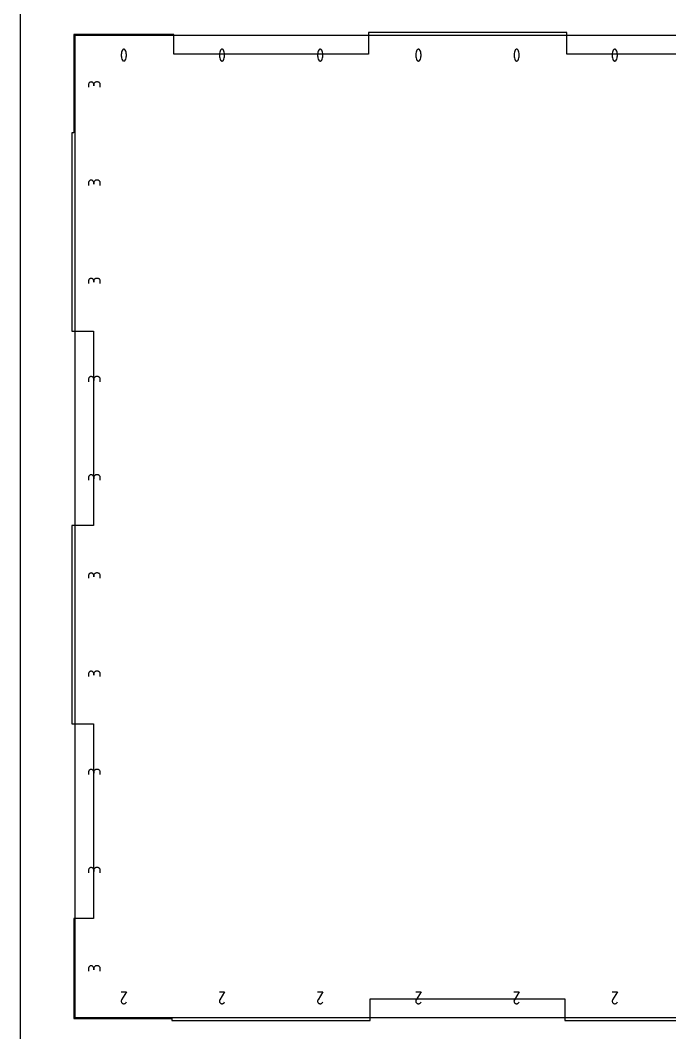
# Model space of a CAD drawing. Extents: x 0 to 14, y 0 to 16.
# Drawn here: x 0 to 3.31, y 5.36 to 10.51 of the extents above; entities that cross this region are included whole.
import ezdxf

# ---------------------------------------------------------------- set-up
doc = ezdxf.new("R2010")
doc.units = 0

msp = doc.modelspace()

# ---------------------------------------------------------------- linework, layer by layer
at = {"layer": 'annotation', "color": 1}
for p, q in [((0.520757, 10.362124), (0.519982, 10.360836)), ((0.521722, 10.363222), (0.520757, 10.362124)), ((0.522846, 10.364119), (0.521722, 10.363222)), ((0.524097, 10.364804), (0.522846, 10.364119)), ((0.525443, 10.365266), (0.524097, 10.364804)), ((0.526851, 10.365496), (0.525443, 10.365266)), ((0.528291, 10.365482), (0.526851, 10.365496)), ((0.529729, 10.365215), (0.528291, 10.365482)), ((0.531135, 10.364682), (0.529729, 10.365215)), ((0.531673, 10.364399), (0.531135, 10.364682)), ((0.531135, 10.364682), (0.531135, 10.364682)), ((0.532189, 10.364074), (0.531673, 10.364399)), ((0.532681, 10.36371), (0.532189, 10.364074)), ((0.533147, 10.363309), (0.532681, 10.36371)), ((0.533583, 10.362874), (0.533147, 10.363309)), ((0.533987, 10.362406), (0.533583, 10.362874)), ((0.534357, 10.36191), (0.533987, 10.362406)), ((0.53469, 10.361387), (0.534357, 10.36191)), ((1.020757, 10.362124), (1.019982, 10.360836)), ((1.021722, 10.363222), (1.020757, 10.362124)), ((1.022846, 10.364119), (1.021722, 10.363222)), ((1.024097, 10.364804), (1.022846, 10.364119)), ((1.025443, 10.365266), (1.024097, 10.364804)), ((1.026851, 10.365496), (1.025443, 10.365266)), ((1.028291, 10.365482), (1.026851, 10.365496)), ((1.029729, 10.365215), (1.028291, 10.365482)), ((1.031135, 10.364682), (1.029729, 10.365215)), ((1.031673, 10.364399), (1.031135, 10.364682)), ((1.031135, 10.364682), (1.031135, 10.364682)), ((1.032189, 10.364074), (1.031673, 10.364399)), ((1.032681, 10.36371), (1.032189, 10.364074)), ((1.033147, 10.363309), (1.032681, 10.36371)), ((1.033583, 10.362874), (1.033147, 10.363309)), ((1.033987, 10.362406), (1.033583, 10.362874)), ((1.034357, 10.36191), (1.033987, 10.362406)), ((1.03469, 10.361387), (1.034357, 10.36191)), ((1.520757, 10.362124), (1.519982, 10.360836)), ((1.521722, 10.363222), (1.520757, 10.362124)), ((1.522846, 10.364119), (1.521722, 10.363222)), ((1.524097, 10.364804), (1.522846, 10.364119)), ((1.525443, 10.365266), (1.524097, 10.364804)), ((1.526851, 10.365496), (1.525443, 10.365266)), ((1.528291, 10.365482), (1.526851, 10.365496)), ((1.529729, 10.365215), (1.528291, 10.365482)), ((1.531135, 10.364682), (1.529729, 10.365215)), ((1.531673, 10.364399), (1.531135, 10.364682)), ((1.531135, 10.364682), (1.531135, 10.364682)), ((1.532189, 10.364074), (1.531673, 10.364399)), ((1.532681, 10.36371), (1.532189, 10.364074)), ((1.533147, 10.363309), (1.532681, 10.36371)), ((1.533583, 10.362874), (1.533147, 10.363309)), ((1.533987, 10.362406), (1.533583, 10.362874)), ((1.534357, 10.36191), (1.533987, 10.362406)), ((1.53469, 10.361387), (1.534357, 10.36191)), ((2.020757, 10.362124), (2.019982, 10.360836)), ((2.021722, 10.363222), (2.020757, 10.362124)), ((2.022846, 10.364119), (2.021722, 10.363222)), ((2.024097, 10.364804), (2.022846, 10.364119)), ((2.025443, 10.365266), (2.024097, 10.364804)), ((2.026851, 10.365496), (2.025443, 10.365266)), ((2.028291, 10.365482), (2.026851, 10.365496)), ((2.029729, 10.365215), (2.028291, 10.365482)), ((2.031135, 10.364682), (2.029729, 10.365215)), ((2.031673, 10.364399), (2.031135, 10.364682)), ((2.031135, 10.364682), (2.031135, 10.364682)), ((2.032189, 10.364074), (2.031673, 10.364399)), ((2.032681, 10.36371), (2.032189, 10.364074)), ((2.033147, 10.363309), (2.032681, 10.36371)), ((2.033583, 10.362874), (2.033147, 10.363309)), ((2.033987, 10.362406), (2.033583, 10.362874)), ((2.034357, 10.36191), (2.033987, 10.362406)), ((2.03469, 10.361387), (2.034357, 10.36191)), ((2.520757, 10.362124), (2.519982, 10.360836)), ((2.521722, 10.363222), (2.520757, 10.362124)), ((2.522846, 10.364119), (2.521722, 10.363222)), ((2.524097, 10.364804), (2.522846, 10.364119)), ((2.525443, 10.365266), (2.524097, 10.364804)), ((2.526851, 10.365496), (2.525443, 10.365266)), ((2.528291, 10.365482), (2.526851, 10.365496)), ((2.529729, 10.365215), (2.528291, 10.365482)), ((2.531135, 10.364682), (2.529729, 10.365215)), ((2.531673, 10.364399), (2.531135, 10.364682)), ((2.531135, 10.364682), (2.531135, 10.364682)), ((2.532189, 10.364074), (2.531673, 10.364399)), ((2.532681, 10.36371), (2.532189, 10.364074)), ((2.533147, 10.363309), (2.532681, 10.36371)), ((2.533583, 10.362874), (2.533147, 10.363309)), ((2.533987, 10.362406), (2.533583, 10.362874)), ((2.534357, 10.36191), (2.533987, 10.362406)), ((2.53469, 10.361387), (2.534357, 10.36191)), ((3.020757, 10.362124), (3.019982, 10.360836)), ((3.021722, 10.363222), (3.020757, 10.362124)), ((3.022846, 10.364119), (3.021722, 10.363222)), ((3.024097, 10.364804), (3.022846, 10.364119)), ((3.025443, 10.365266), (3.024097, 10.364804)), ((3.026851, 10.365496), (3.025443, 10.365266)), ((3.028291, 10.365482), (3.026851, 10.365496)), ((3.029729, 10.365215), (3.028291, 10.365482)), ((3.031135, 10.364682), (3.029729, 10.365215)), ((3.031673, 10.364399), (3.031135, 10.364682)), ((3.031135, 10.364682), (3.031135, 10.364682)), ((3.032189, 10.364074), (3.031673, 10.364399)), ((3.032681, 10.36371), (3.032189, 10.364074)), ((3.033147, 10.363309), (3.032681, 10.36371)), ((3.033583, 10.362874), (3.033147, 10.363309)), ((3.033987, 10.362406), (3.033583, 10.362874)), ((3.034357, 10.36191), (3.033987, 10.362406)), ((3.03469, 10.361387), (3.034357, 10.36191)), ((0.514807, 10.344184), (0.514232, 10.338438)), ((0.514232, 10.338438), (0.514232, 10.332668)), ((0.514232, 10.332668), (0.514807, 10.326919)), ((0.515957, 10.349862), (0.514807, 10.344184)), ((0.514807, 10.326919), (0.515957, 10.321235)), ((0.517682, 10.355428), (0.515957, 10.349862)), ((0.515957, 10.321235), (0.517682, 10.31566)), ((0.519982, 10.360836), (0.517682, 10.355428)), ((0.517682, 10.31566), (0.519982, 10.310239)), ((0.519982, 10.360836), (0.519982, 10.360836)), ((0.519982, 10.310239), (0.519982, 10.310239)), ((0.519982, 10.310239), (0.520275, 10.309694)), ((0.534209, 10.308962), (0.534984, 10.310243)), ((0.534984, 10.36084), (0.53469, 10.361387)), ((0.537295, 10.35542), (0.534984, 10.36084)), ((0.534984, 10.36084), (0.534984, 10.36084)), ((0.534984, 10.310243), (0.537295, 10.315653)), ((0.534984, 10.310243), (0.534984, 10.310243)), ((0.539028, 10.349847), (0.537295, 10.35542)), ((0.537295, 10.315653), (0.539028, 10.321219)), ((0.540184, 10.344163), (0.539028, 10.349847)), ((0.539028, 10.321219), (0.540184, 10.326898)), ((0.540762, 10.338414), (0.540184, 10.344163)), ((0.540184, 10.326898), (0.540762, 10.332644)), ((0.540762, 10.332644), (0.540762, 10.338414)), ((1.014807, 10.344184), (1.014232, 10.338438)), ((1.014232, 10.338438), (1.014232, 10.332668)), ((1.014232, 10.332668), (1.014807, 10.326919)), ((1.015957, 10.349862), (1.014807, 10.344184)), ((1.014807, 10.326919), (1.015957, 10.321235)), ((1.017682, 10.355428), (1.015957, 10.349862)), ((1.015957, 10.321235), (1.017682, 10.31566)), ((1.019982, 10.360836), (1.017682, 10.355428)), ((1.017682, 10.31566), (1.019982, 10.310239)), ((1.019982, 10.360836), (1.019982, 10.360836)), ((1.019982, 10.310239), (1.019982, 10.310239)), ((1.019982, 10.310239), (1.020275, 10.309694)), ((1.034209, 10.308962), (1.034984, 10.310243)), ((1.034984, 10.36084), (1.03469, 10.361387)), ((1.037295, 10.35542), (1.034984, 10.36084)), ((1.034984, 10.36084), (1.034984, 10.36084)), ((1.034984, 10.310243), (1.037295, 10.315653)), ((1.034984, 10.310243), (1.034984, 10.310243)), ((1.039028, 10.349847), (1.037295, 10.35542)), ((1.037295, 10.315653), (1.039028, 10.321219)), ((1.040184, 10.344163), (1.039028, 10.349847)), ((1.039028, 10.321219), (1.040184, 10.326898)), ((1.040762, 10.338414), (1.040184, 10.344163)), ((1.040184, 10.326898), (1.040762, 10.332644)), ((1.040762, 10.332644), (1.040762, 10.338414)), ((1.514807, 10.344184), (1.514232, 10.338438)), ((1.514232, 10.338438), (1.514232, 10.332668)), ((1.514232, 10.332668), (1.514807, 10.326919)), ((1.515957, 10.349862), (1.514807, 10.344184)), ((1.514807, 10.326919), (1.515957, 10.321235)), ((1.517682, 10.355428), (1.515957, 10.349862)), ((1.515957, 10.321235), (1.517682, 10.31566)), ((1.519982, 10.360836), (1.517682, 10.355428)), ((1.517682, 10.31566), (1.519982, 10.310239)), ((1.519982, 10.360836), (1.519982, 10.360836)), ((1.519982, 10.310239), (1.519982, 10.310239)), ((1.519982, 10.310239), (1.520275, 10.309694)), ((1.534209, 10.308962), (1.534984, 10.310243)), ((1.534984, 10.36084), (1.53469, 10.361387)), ((1.537295, 10.35542), (1.534984, 10.36084)), ((1.534984, 10.36084), (1.534984, 10.36084)), ((1.534984, 10.310243), (1.537295, 10.315653)), ((1.534984, 10.310243), (1.534984, 10.310243)), ((1.539028, 10.349847), (1.537295, 10.35542)), ((1.537295, 10.315653), (1.539028, 10.321219)), ((1.540184, 10.344163), (1.539028, 10.349847)), ((1.539028, 10.321219), (1.540184, 10.326898)), ((1.540762, 10.338414), (1.540184, 10.344163)), ((1.540184, 10.326898), (1.540762, 10.332644)), ((1.540762, 10.332644), (1.540762, 10.338414)), ((2.014807, 10.344184), (2.014232, 10.338438)), ((2.014232, 10.338438), (2.014232, 10.332668)), ((2.014232, 10.332668), (2.014807, 10.326919)), ((2.015957, 10.349862), (2.014807, 10.344184)), ((2.014807, 10.326919), (2.015957, 10.321235)), ((2.017682, 10.355428), (2.015957, 10.349862)), ((2.015957, 10.321235), (2.017682, 10.31566)), ((2.019982, 10.360836), (2.017682, 10.355428)), ((2.017682, 10.31566), (2.019982, 10.310239)), ((2.019982, 10.360836), (2.019982, 10.360836)), ((2.019982, 10.310239), (2.019982, 10.310239)), ((2.019982, 10.310239), (2.020275, 10.309694)), ((2.034209, 10.308962), (2.034984, 10.310243)), ((2.034984, 10.36084), (2.03469, 10.361387)), ((2.037295, 10.35542), (2.034984, 10.36084)), ((2.034984, 10.36084), (2.034984, 10.36084)), ((2.034984, 10.310243), (2.037295, 10.315653)), ((2.034984, 10.310243), (2.034984, 10.310243)), ((2.039028, 10.349847), (2.037295, 10.35542)), ((2.037295, 10.315653), (2.039028, 10.321219)), ((2.040184, 10.344163), (2.039028, 10.349847)), ((2.039028, 10.321219), (2.040184, 10.326898)), ((2.040762, 10.338414), (2.040184, 10.344163)), ((2.040184, 10.326898), (2.040762, 10.332644)), ((2.040762, 10.332644), (2.040762, 10.338414)), ((2.514807, 10.344184), (2.514232, 10.338438)), ((2.514232, 10.338438), (2.514232, 10.332668)), ((2.514232, 10.332668), (2.514807, 10.326919)), ((2.515957, 10.349862), (2.514807, 10.344184)), ((2.514807, 10.326919), (2.515957, 10.321235)), ((2.517682, 10.355428), (2.515957, 10.349862)), ((2.515957, 10.321235), (2.517682, 10.31566)), ((2.519982, 10.360836), (2.517682, 10.355428)), ((2.517682, 10.31566), (2.519982, 10.310239)), ((2.519982, 10.360836), (2.519982, 10.360836)), ((2.519982, 10.310239), (2.519982, 10.310239)), ((2.519982, 10.310239), (2.520275, 10.309694)), ((2.534209, 10.308962), (2.534984, 10.310243)), ((2.534984, 10.36084), (2.53469, 10.361387)), ((2.537295, 10.35542), (2.534984, 10.36084)), ((2.534984, 10.36084), (2.534984, 10.36084)), ((2.534984, 10.310243), (2.537295, 10.315653)), ((2.534984, 10.310243), (2.534984, 10.310243)), ((2.539028, 10.349847), (2.537295, 10.35542)), ((2.537295, 10.315653), (2.539028, 10.321219)), ((2.540184, 10.344163), (2.539028, 10.349847)), ((2.539028, 10.321219), (2.540184, 10.326898)), ((2.540762, 10.338414), (2.540184, 10.344163)), ((2.540184, 10.326898), (2.540762, 10.332644)), ((2.540762, 10.332644), (2.540762, 10.338414)), ((3.014807, 10.344184), (3.014232, 10.338438)), ((3.014232, 10.338438), (3.014232, 10.332668)), ((3.014232, 10.332668), (3.014807, 10.326919)), ((3.015957, 10.349862), (3.014807, 10.344184)), ((3.014807, 10.326919), (3.015957, 10.321235)), ((3.017682, 10.355428), (3.015957, 10.349862)), ((3.015957, 10.321235), (3.017682, 10.31566)), ((3.019982, 10.360836), (3.017682, 10.355428)), ((3.017682, 10.31566), (3.019982, 10.310239)), ((3.019982, 10.360836), (3.019982, 10.360836)), ((3.019982, 10.310239), (3.019982, 10.310239)), ((3.019982, 10.310239), (3.020275, 10.309694)), ((3.034209, 10.308962), (3.034984, 10.310243)), ((3.034984, 10.36084), (3.03469, 10.361387)), ((3.037295, 10.35542), (3.034984, 10.36084)), ((3.034984, 10.36084), (3.034984, 10.36084)), ((3.034984, 10.310243), (3.037295, 10.315653)), ((3.034984, 10.310243), (3.034984, 10.310243)), ((3.039028, 10.349847), (3.037295, 10.35542)), ((3.037295, 10.315653), (3.039028, 10.321219)), ((3.040184, 10.344163), (3.039028, 10.349847)), ((3.039028, 10.321219), (3.040184, 10.326898)), ((3.040762, 10.338414), (3.040184, 10.344163)), ((3.040184, 10.326898), (3.040762, 10.332644)), ((3.040762, 10.332644), (3.040762, 10.338414)), ((0.520275, 10.309694), (0.520606, 10.309173)), ((0.520606, 10.309173), (0.520973, 10.30868)), ((0.520973, 10.30868), (0.521375, 10.308216)), ((0.521375, 10.308216), (0.521811, 10.307781)), ((0.521811, 10.307781), (0.52228, 10.307379)), ((0.52228, 10.307379), (0.522779, 10.30701)), ((0.522779, 10.30701), (0.523308, 10.306676)), ((0.523308, 10.306676), (0.523865, 10.306379)), ((0.523865, 10.306379), (0.523865, 10.306379)), ((0.523865, 10.306379), (0.52526, 10.305858)), ((0.52526, 10.305858), (0.52669, 10.305599)), ((0.52669, 10.305599), (0.528123, 10.305591)), ((0.528123, 10.305591), (0.529528, 10.305825)), ((0.529528, 10.305825), (0.530871, 10.30629)), ((0.530871, 10.30629), (0.532121, 10.306975)), ((0.532121, 10.306975), (0.533244, 10.307869)), ((0.533244, 10.307869), (0.534209, 10.308962)), ((1.020275, 10.309694), (1.020606, 10.309173)), ((1.020606, 10.309173), (1.020973, 10.30868)), ((1.020973, 10.30868), (1.021375, 10.308216)), ((1.021375, 10.308216), (1.021811, 10.307781)), ((1.021811, 10.307781), (1.02228, 10.307379)), ((1.02228, 10.307379), (1.022779, 10.30701)), ((1.022779, 10.30701), (1.023308, 10.306676)), ((1.023308, 10.306676), (1.023865, 10.306379)), ((1.023865, 10.306379), (1.023865, 10.306379)), ((1.023865, 10.306379), (1.02526, 10.305858)), ((1.02526, 10.305858), (1.02669, 10.305599)), ((1.02669, 10.305599), (1.028123, 10.305591)), ((1.028123, 10.305591), (1.029528, 10.305825)), ((1.029528, 10.305825), (1.030871, 10.30629)), ((1.030871, 10.30629), (1.032121, 10.306975)), ((1.032121, 10.306975), (1.033244, 10.307869)), ((1.033244, 10.307869), (1.034209, 10.308962)), ((1.520275, 10.309694), (1.520606, 10.309173)), ((1.520606, 10.309173), (1.520973, 10.30868)), ((1.520973, 10.30868), (1.521375, 10.308216)), ((1.521375, 10.308216), (1.521811, 10.307781)), ((1.521811, 10.307781), (1.52228, 10.307379)), ((1.52228, 10.307379), (1.522779, 10.30701)), ((1.522779, 10.30701), (1.523308, 10.306676)), ((1.523308, 10.306676), (1.523865, 10.306379)), ((1.523865, 10.306379), (1.523865, 10.306379)), ((1.523865, 10.306379), (1.52526, 10.305858)), ((1.52526, 10.305858), (1.52669, 10.305599)), ((1.52669, 10.305599), (1.528123, 10.305591)), ((1.528123, 10.305591), (1.529528, 10.305825)), ((1.529528, 10.305825), (1.530871, 10.30629)), ((1.530871, 10.30629), (1.532121, 10.306975)), ((1.532121, 10.306975), (1.533244, 10.307869)), ((1.533244, 10.307869), (1.534209, 10.308962)), ((2.020275, 10.309694), (2.020606, 10.309173)), ((2.020606, 10.309173), (2.020973, 10.30868)), ((2.020973, 10.30868), (2.021375, 10.308216)), ((2.021375, 10.308216), (2.021811, 10.307781)), ((2.021811, 10.307781), (2.02228, 10.307379)), ((2.02228, 10.307379), (2.022779, 10.30701)), ((2.022779, 10.30701), (2.023308, 10.306676)), ((2.023308, 10.306676), (2.023865, 10.306379)), ((2.023865, 10.306379), (2.023865, 10.306379)), ((2.023865, 10.306379), (2.02526, 10.305858)), ((2.02526, 10.305858), (2.02669, 10.305599)), ((2.02669, 10.305599), (2.028123, 10.305591)), ((2.028123, 10.305591), (2.029528, 10.305825)), ((2.029528, 10.305825), (2.030871, 10.30629)), ((2.030871, 10.30629), (2.032121, 10.306975)), ((2.032121, 10.306975), (2.033244, 10.307869)), ((2.033244, 10.307869), (2.034209, 10.308962)), ((2.520275, 10.309694), (2.520606, 10.309173)), ((2.520606, 10.309173), (2.520973, 10.30868)), ((2.520973, 10.30868), (2.521375, 10.308216)), ((2.521375, 10.308216), (2.521811, 10.307781)), ((2.521811, 10.307781), (2.52228, 10.307379)), ((2.52228, 10.307379), (2.522779, 10.30701)), ((2.522779, 10.30701), (2.523308, 10.306676)), ((2.523308, 10.306676), (2.523865, 10.306379)), ((2.523865, 10.306379), (2.523865, 10.306379)), ((2.523865, 10.306379), (2.52526, 10.305858)), ((2.52526, 10.305858), (2.52669, 10.305599)), ((2.52669, 10.305599), (2.528123, 10.305591)), ((2.528123, 10.305591), (2.529528, 10.305825)), ((2.529528, 10.305825), (2.530871, 10.30629)), ((2.530871, 10.30629), (2.532121, 10.306975)), ((2.532121, 10.306975), (2.533244, 10.307869)), ((2.533244, 10.307869), (2.534209, 10.308962)), ((3.020275, 10.309694), (3.020606, 10.309173)), ((3.020606, 10.309173), (3.020973, 10.30868)), ((3.020973, 10.30868), (3.021375, 10.308216)), ((3.021375, 10.308216), (3.021811, 10.307781)), ((3.021811, 10.307781), (3.02228, 10.307379)), ((3.02228, 10.307379), (3.022779, 10.30701)), ((3.022779, 10.30701), (3.023308, 10.306676)), ((3.023308, 10.306676), (3.023865, 10.306379)), ((3.023865, 10.306379), (3.023865, 10.306379)), ((3.023865, 10.306379), (3.02526, 10.305858)), ((3.02526, 10.305858), (3.02669, 10.305599)), ((3.02669, 10.305599), (3.028123, 10.305591)), ((3.028123, 10.305591), (3.029528, 10.305825)), ((3.029528, 10.305825), (3.030871, 10.30629)), ((3.030871, 10.30629), (3.032121, 10.306975)), ((3.032121, 10.306975), (3.033244, 10.307869)), ((3.033244, 10.307869), (3.034209, 10.308962)), ((0.347785, 10.187976), (0.34757, 10.18558)), ((0.34757, 10.18558), (0.34757, 10.172256)), ((0.348405, 10.190231), (0.347785, 10.187976)), ((0.349391, 10.192307), (0.348405, 10.190231)), ((0.350706, 10.194166), (0.349391, 10.192307)), ((0.352311, 10.195772), (0.350706, 10.194166)), ((0.354169, 10.197086), (0.352311, 10.195772)), ((0.356241, 10.198071), (0.354169, 10.197086)), ((0.358489, 10.198689), (0.356241, 10.198071)), ((0.360875, 10.198904), (0.358489, 10.198689)), ((0.363271, 10.198689), (0.360875, 10.198904)), ((0.360875, 10.198904), (0.360875, 10.198904)), ((0.365528, 10.198071), (0.363271, 10.198689)), ((0.367606, 10.197086), (0.365528, 10.198071)), ((0.369469, 10.195772), (0.367606, 10.197086)), ((0.371077, 10.194166), (0.369469, 10.195772)), ((0.372394, 10.192307), (0.371077, 10.194166)), ((0.373382, 10.190231), (0.372394, 10.192307)), ((0.374002, 10.187976), (0.373382, 10.190231)), ((0.374217, 10.18558), (0.374002, 10.187976)), ((0.374432, 10.187976), (0.374217, 10.18558)), ((0.374217, 10.18558), (0.374217, 10.178909)), ((0.374217, 10.178909), (0.374217, 10.18558)), ((0.374217, 10.18558), (0.374217, 10.18558)), ((0.375052, 10.190231), (0.374432, 10.187976)), ((0.376038, 10.192307), (0.375052, 10.190231)), ((0.377353, 10.194166), (0.376038, 10.192307)), ((0.378959, 10.195772), (0.377353, 10.194166)), ((0.380817, 10.197086), (0.378959, 10.195772)), ((0.382888, 10.198071), (0.380817, 10.197086)), ((0.385136, 10.198689), (0.382888, 10.198071)), ((0.387522, 10.198904), (0.385136, 10.198689)), ((0.394193, 10.198904), (0.387522, 10.198904)), ((0.387522, 10.198904), (0.387522, 10.198904)), ((0.39658, 10.198689), (0.394193, 10.198904)), ((0.398828, 10.198071), (0.39658, 10.198689)), ((0.4009, 10.197086), (0.398828, 10.198071)), ((0.402758, 10.195772), (0.4009, 10.197086)), ((0.404363, 10.194166), (0.402758, 10.195772)), ((0.405678, 10.192307), (0.404363, 10.194166)), ((0.406664, 10.190231), (0.405678, 10.192307)), ((0.407283, 10.187976), (0.406664, 10.190231)), ((0.407498, 10.18558), (0.407283, 10.187976)), ((0.407498, 10.172256), (0.407498, 10.18558)), ((0.407498, 10.18558), (0.407498, 10.18558)), ((0.349391, 9.692307), (0.348405, 9.690231)), ((0.350706, 9.694166), (0.349391, 9.692307)), ((0.352311, 9.695772), (0.350706, 9.694166)), ((0.354169, 9.697086), (0.352311, 9.695772)), ((0.356241, 9.698071), (0.354169, 9.697086)), ((0.358489, 9.698689), (0.356241, 9.698071)), ((0.360875, 9.698904), (0.358489, 9.698689)), ((0.363271, 9.698689), (0.360875, 9.698904)), ((0.360875, 9.698904), (0.360875, 9.698904)), ((0.365528, 9.698071), (0.363271, 9.698689)), ((0.367606, 9.697086), (0.365528, 9.698071)), ((0.369469, 9.695772), (0.367606, 9.697086)), ((0.371077, 9.694166), (0.369469, 9.695772)), ((0.372394, 9.692307), (0.371077, 9.694166)), ((0.373382, 9.690231), (0.372394, 9.692307)), ((0.376038, 9.692307), (0.375052, 9.690231)), ((0.377353, 9.694166), (0.376038, 9.692307)), ((0.378959, 9.695772), (0.377353, 9.694166)), ((0.380817, 9.697086), (0.378959, 9.695772)), ((0.382888, 9.698071), (0.380817, 9.697086)), ((0.385136, 9.698689), (0.382888, 9.698071)), ((0.387522, 9.698904), (0.385136, 9.698689)), ((0.394193, 9.698904), (0.387522, 9.698904)), ((0.387522, 9.698904), (0.387522, 9.698904)), ((0.39658, 9.698689), (0.394193, 9.698904)), ((0.398828, 9.698071), (0.39658, 9.698689)), ((0.4009, 9.697086), (0.398828, 9.698071)), ((0.402758, 9.695772), (0.4009, 9.697086)), ((0.404363, 9.694166), (0.402758, 9.695772)), ((0.405678, 9.692307), (0.404363, 9.694166)), ((0.406664, 9.690231), (0.405678, 9.692307)), ((0.347785, 9.687976), (0.34757, 9.68558)), ((0.34757, 9.68558), (0.34757, 9.672256)), ((0.348405, 9.690231), (0.347785, 9.687976)), ((0.374002, 9.687976), (0.373382, 9.690231)), ((0.374217, 9.68558), (0.374002, 9.687976)), ((0.374432, 9.687976), (0.374217, 9.68558)), ((0.374217, 9.68558), (0.374217, 9.678909)), ((0.374217, 9.678909), (0.374217, 9.68558)), ((0.374217, 9.68558), (0.374217, 9.68558)), ((0.375052, 9.690231), (0.374432, 9.687976)), ((0.407283, 9.687976), (0.406664, 9.690231)), ((0.407498, 9.68558), (0.407283, 9.687976)), ((0.407498, 9.672256), (0.407498, 9.68558)), ((0.407498, 9.68558), (0.407498, 9.68558)), ((0.347785, 9.187976), (0.34757, 9.18558)), ((0.34757, 9.18558), (0.34757, 9.172256)), ((0.348405, 9.190231), (0.347785, 9.187976)), ((0.349391, 9.192307), (0.348405, 9.190231)), ((0.350706, 9.194166), (0.349391, 9.192307)), ((0.352311, 9.195772), (0.350706, 9.194166)), ((0.354169, 9.197086), (0.352311, 9.195772)), ((0.356241, 9.198071), (0.354169, 9.197086)), ((0.358489, 9.198689), (0.356241, 9.198071)), ((0.360875, 9.198904), (0.358489, 9.198689)), ((0.363271, 9.198689), (0.360875, 9.198904)), ((0.360875, 9.198904), (0.360875, 9.198904)), ((0.365528, 9.198071), (0.363271, 9.198689)), ((0.367606, 9.197086), (0.365528, 9.198071)), ((0.369469, 9.195772), (0.367606, 9.197086)), ((0.371077, 9.194166), (0.369469, 9.195772)), ((0.372394, 9.192307), (0.371077, 9.194166)), ((0.373382, 9.190231), (0.372394, 9.192307)), ((0.374002, 9.187976), (0.373382, 9.190231)), ((0.374217, 9.18558), (0.374002, 9.187976)), ((0.374432, 9.187976), (0.374217, 9.18558)), ((0.374217, 9.18558), (0.374217, 9.178909)), ((0.374217, 9.178909), (0.374217, 9.18558)), ((0.374217, 9.18558), (0.374217, 9.18558)), ((0.375052, 9.190231), (0.374432, 9.187976)), ((0.376038, 9.192307), (0.375052, 9.190231)), ((0.377353, 9.194166), (0.376038, 9.192307)), ((0.378959, 9.195772), (0.377353, 9.194166)), ((0.380817, 9.197086), (0.378959, 9.195772)), ((0.382888, 9.198071), (0.380817, 9.197086)), ((0.385136, 9.198689), (0.382888, 9.198071)), ((0.387522, 9.198904), (0.385136, 9.198689)), ((0.394193, 9.198904), (0.387522, 9.198904)), ((0.387522, 9.198904), (0.387522, 9.198904)), ((0.39658, 9.198689), (0.394193, 9.198904)), ((0.398828, 9.198071), (0.39658, 9.198689)), ((0.4009, 9.197086), (0.398828, 9.198071)), ((0.402758, 9.195772), (0.4009, 9.197086)), ((0.404363, 9.194166), (0.402758, 9.195772)), ((0.405678, 9.192307), (0.404363, 9.194166)), ((0.406664, 9.190231), (0.405678, 9.192307)), ((0.407283, 9.187976), (0.406664, 9.190231)), ((0.407498, 9.18558), (0.407283, 9.187976)), ((0.407498, 9.172256), (0.407498, 9.18558)), ((0.407498, 9.18558), (0.407498, 9.18558)), ((0.347785, 8.687976), (0.34757, 8.68558)), ((0.34757, 8.68558), (0.34757, 8.672256)), ((0.348405, 8.690231), (0.347785, 8.687976)), ((0.349391, 8.692307), (0.348405, 8.690231)), ((0.350706, 8.694166), (0.349391, 8.692307)), ((0.352311, 8.695772), (0.350706, 8.694166)), ((0.354169, 8.697086), (0.352311, 8.695772)), ((0.356241, 8.698071), (0.354169, 8.697086)), ((0.358489, 8.698689), (0.356241, 8.698071)), ((0.360875, 8.698904), (0.358489, 8.698689)), ((0.363271, 8.698689), (0.360875, 8.698904)), ((0.360875, 8.698904), (0.360875, 8.698904)), ((0.365528, 8.698071), (0.363271, 8.698689)), ((0.367606, 8.697086), (0.365528, 8.698071)), ((0.369469, 8.695772), (0.367606, 8.697086)), ((0.371077, 8.694166), (0.369469, 8.695772)), ((0.372394, 8.692307), (0.371077, 8.694166)), ((0.373382, 8.690231), (0.372394, 8.692307)), ((0.374002, 8.687976), (0.373382, 8.690231)), ((0.374217, 8.68558), (0.374002, 8.687976)), ((0.374432, 8.687976), (0.374217, 8.68558)), ((0.374217, 8.68558), (0.374217, 8.678909)), ((0.374217, 8.678909), (0.374217, 8.68558)), ((0.374217, 8.68558), (0.374217, 8.68558)), ((0.375052, 8.690231), (0.374432, 8.687976)), ((0.376038, 8.692307), (0.375052, 8.690231)), ((0.377353, 8.694166), (0.376038, 8.692307)), ((0.378959, 8.695772), (0.377353, 8.694166)), ((0.380817, 8.697086), (0.378959, 8.695772)), ((0.382888, 8.698071), (0.380817, 8.697086)), ((0.385136, 8.698689), (0.382888, 8.698071)), ((0.387522, 8.698904), (0.385136, 8.698689)), ((0.394193, 8.698904), (0.387522, 8.698904)), ((0.387522, 8.698904), (0.387522, 8.698904)), ((0.39658, 8.698689), (0.394193, 8.698904)), ((0.398828, 8.698071), (0.39658, 8.698689)), ((0.4009, 8.697086), (0.398828, 8.698071)), ((0.402758, 8.695772), (0.4009, 8.697086)), ((0.404363, 8.694166), (0.402758, 8.695772)), ((0.405678, 8.692307), (0.404363, 8.694166)), ((0.406664, 8.690231), (0.405678, 8.692307)), ((0.407283, 8.687976), (0.406664, 8.690231)), ((0.407498, 8.68558), (0.407283, 8.687976)), ((0.407498, 8.672256), (0.407498, 8.68558)), ((0.407498, 8.68558), (0.407498, 8.68558)), ((0.354169, 8.197086), (0.352311, 8.195772)), ((0.356241, 8.198071), (0.354169, 8.197086)), ((0.358489, 8.198689), (0.356241, 8.198071)), ((0.360875, 8.198904), (0.358489, 8.198689)), ((0.363271, 8.198689), (0.360875, 8.198904)), ((0.360875, 8.198904), (0.360875, 8.198904)), ((0.365528, 8.198071), (0.363271, 8.198689)), ((0.367606, 8.197086), (0.365528, 8.198071)), ((0.369469, 8.195772), (0.367606, 8.197086)), ((0.380817, 8.197086), (0.378959, 8.195772)), ((0.382888, 8.198071), (0.380817, 8.197086)), ((0.385136, 8.198689), (0.382888, 8.198071)), ((0.387522, 8.198904), (0.385136, 8.198689)), ((0.394193, 8.198904), (0.387522, 8.198904)), ((0.387522, 8.198904), (0.387522, 8.198904)), ((0.39658, 8.198689), (0.394193, 8.198904)), ((0.398828, 8.198071), (0.39658, 8.198689)), ((0.4009, 8.197086), (0.398828, 8.198071)), ((0.402758, 8.195772), (0.4009, 8.197086)), ((0.347785, 8.187976), (0.34757, 8.18558)), ((0.34757, 8.18558), (0.34757, 8.172256)), ((0.348405, 8.190231), (0.347785, 8.187976)), ((0.349391, 8.192307), (0.348405, 8.190231)), ((0.350706, 8.194166), (0.349391, 8.192307)), ((0.352311, 8.195772), (0.350706, 8.194166)), ((0.371077, 8.194166), (0.369469, 8.195772)), ((0.372394, 8.192307), (0.371077, 8.194166)), ((0.373382, 8.190231), (0.372394, 8.192307)), ((0.374002, 8.187976), (0.373382, 8.190231)), ((0.374217, 8.18558), (0.374002, 8.187976)), ((0.374432, 8.187976), (0.374217, 8.18558)), ((0.374217, 8.18558), (0.374217, 8.178909)), ((0.374217, 8.178909), (0.374217, 8.18558)), ((0.374217, 8.18558), (0.374217, 8.18558)), ((0.375052, 8.190231), (0.374432, 8.187976)), ((0.376038, 8.192307), (0.375052, 8.190231)), ((0.377353, 8.194166), (0.376038, 8.192307)), ((0.378959, 8.195772), (0.377353, 8.194166)), ((0.404363, 8.194166), (0.402758, 8.195772)), ((0.405678, 8.192307), (0.404363, 8.194166)), ((0.406664, 8.190231), (0.405678, 8.192307)), ((0.407283, 8.187976), (0.406664, 8.190231)), ((0.407498, 8.18558), (0.407283, 8.187976)), ((0.407498, 8.172256), (0.407498, 8.18558)), ((0.407498, 8.18558), (0.407498, 8.18558)), ((0.347785, 7.687976), (0.34757, 7.68558)), ((0.34757, 7.68558), (0.34757, 7.672256)), ((0.348405, 7.690231), (0.347785, 7.687976)), ((0.349391, 7.692307), (0.348405, 7.690231)), ((0.350706, 7.694166), (0.349391, 7.692307)), ((0.352311, 7.695772), (0.350706, 7.694166)), ((0.354169, 7.697086), (0.352311, 7.695772)), ((0.356241, 7.698071), (0.354169, 7.697086)), ((0.358489, 7.698689), (0.356241, 7.698071)), ((0.360875, 7.698904), (0.358489, 7.698689)), ((0.363271, 7.698689), (0.360875, 7.698904)), ((0.360875, 7.698904), (0.360875, 7.698904)), ((0.365528, 7.698071), (0.363271, 7.698689)), ((0.367606, 7.697086), (0.365528, 7.698071)), ((0.369469, 7.695772), (0.367606, 7.697086)), ((0.371077, 7.694166), (0.369469, 7.695772)), ((0.372394, 7.692307), (0.371077, 7.694166)), ((0.373382, 7.690231), (0.372394, 7.692307)), ((0.374002, 7.687976), (0.373382, 7.690231)), ((0.374217, 7.68558), (0.374002, 7.687976)), ((0.374432, 7.687976), (0.374217, 7.68558)), ((0.374217, 7.68558), (0.374217, 7.678909)), ((0.374217, 7.678909), (0.374217, 7.68558)), ((0.374217, 7.68558), (0.374217, 7.68558)), ((0.375052, 7.690231), (0.374432, 7.687976)), ((0.376038, 7.692307), (0.375052, 7.690231)), ((0.377353, 7.694166), (0.376038, 7.692307)), ((0.378959, 7.695772), (0.377353, 7.694166)), ((0.380817, 7.697086), (0.378959, 7.695772)), ((0.382888, 7.698071), (0.380817, 7.697086)), ((0.385136, 7.698689), (0.382888, 7.698071)), ((0.387522, 7.698904), (0.385136, 7.698689)), ((0.394193, 7.698904), (0.387522, 7.698904)), ((0.387522, 7.698904), (0.387522, 7.698904)), ((0.39658, 7.698689), (0.394193, 7.698904)), ((0.398828, 7.698071), (0.39658, 7.698689)), ((0.4009, 7.697086), (0.398828, 7.698071)), ((0.402758, 7.695772), (0.4009, 7.697086)), ((0.404363, 7.694166), (0.402758, 7.695772)), ((0.405678, 7.692307), (0.404363, 7.694166)), ((0.406664, 7.690231), (0.405678, 7.692307)), ((0.407283, 7.687976), (0.406664, 7.690231)), ((0.407498, 7.68558), (0.407283, 7.687976)), ((0.407498, 7.672256), (0.407498, 7.68558)), ((0.407498, 7.68558), (0.407498, 7.68558)), ((0.347785, 7.187976), (0.34757, 7.18558)), ((0.34757, 7.18558), (0.34757, 7.172256)), ((0.348405, 7.190231), (0.347785, 7.187976)), ((0.349391, 7.192307), (0.348405, 7.190231)), ((0.350706, 7.194166), (0.349391, 7.192307)), ((0.352311, 7.195772), (0.350706, 7.194166)), ((0.354169, 7.197086), (0.352311, 7.195772)), ((0.356241, 7.198071), (0.354169, 7.197086)), ((0.358489, 7.198689), (0.356241, 7.198071)), ((0.360875, 7.198904), (0.358489, 7.198689)), ((0.363271, 7.198689), (0.360875, 7.198904)), ((0.360875, 7.198904), (0.360875, 7.198904)), ((0.365528, 7.198071), (0.363271, 7.198689)), ((0.367606, 7.197086), (0.365528, 7.198071)), ((0.369469, 7.195772), (0.367606, 7.197086)), ((0.371077, 7.194166), (0.369469, 7.195772)), ((0.372394, 7.192307), (0.371077, 7.194166)), ((0.373382, 7.190231), (0.372394, 7.192307)), ((0.374002, 7.187976), (0.373382, 7.190231)), ((0.374217, 7.18558), (0.374002, 7.187976)), ((0.374432, 7.187976), (0.374217, 7.18558)), ((0.374217, 7.18558), (0.374217, 7.178909)), ((0.374217, 7.178909), (0.374217, 7.18558)), ((0.374217, 7.18558), (0.374217, 7.18558)), ((0.375052, 7.190231), (0.374432, 7.187976)), ((0.376038, 7.192307), (0.375052, 7.190231)), ((0.377353, 7.194166), (0.376038, 7.192307)), ((0.378959, 7.195772), (0.377353, 7.194166)), ((0.380817, 7.197086), (0.378959, 7.195772)), ((0.382888, 7.198071), (0.380817, 7.197086)), ((0.385136, 7.198689), (0.382888, 7.198071)), ((0.387522, 7.198904), (0.385136, 7.198689)), ((0.394193, 7.198904), (0.387522, 7.198904)), ((0.387522, 7.198904), (0.387522, 7.198904)), ((0.39658, 7.198689), (0.394193, 7.198904)), ((0.398828, 7.198071), (0.39658, 7.198689)), ((0.4009, 7.197086), (0.398828, 7.198071)), ((0.402758, 7.195772), (0.4009, 7.197086)), ((0.404363, 7.194166), (0.402758, 7.195772)), ((0.405678, 7.192307), (0.404363, 7.194166)), ((0.406664, 7.190231), (0.405678, 7.192307)), ((0.407283, 7.187976), (0.406664, 7.190231)), ((0.407498, 7.18558), (0.407283, 7.187976)), ((0.407498, 7.172256), (0.407498, 7.18558)), ((0.407498, 7.18558), (0.407498, 7.18558)), ((0.347785, 6.687976), (0.34757, 6.68558)), ((0.34757, 6.68558), (0.34757, 6.672256)), ((0.348405, 6.690231), (0.347785, 6.687976)), ((0.349391, 6.692307), (0.348405, 6.690231)), ((0.350706, 6.694166), (0.349391, 6.692307)), ((0.352311, 6.695772), (0.350706, 6.694166)), ((0.354169, 6.697086), (0.352311, 6.695772)), ((0.356241, 6.698071), (0.354169, 6.697086)), ((0.358489, 6.698689), (0.356241, 6.698071)), ((0.360875, 6.698904), (0.358489, 6.698689)), ((0.363271, 6.698689), (0.360875, 6.698904)), ((0.360875, 6.698904), (0.360875, 6.698904)), ((0.365528, 6.698071), (0.363271, 6.698689)), ((0.367606, 6.697086), (0.365528, 6.698071)), ((0.369469, 6.695772), (0.367606, 6.697086)), ((0.371077, 6.694166), (0.369469, 6.695772)), ((0.372394, 6.692307), (0.371077, 6.694166)), ((0.373382, 6.690231), (0.372394, 6.692307)), ((0.374002, 6.687976), (0.373382, 6.690231)), ((0.374217, 6.68558), (0.374002, 6.687976)), ((0.374432, 6.687976), (0.374217, 6.68558)), ((0.374217, 6.68558), (0.374217, 6.678909)), ((0.374217, 6.678909), (0.374217, 6.68558)), ((0.374217, 6.68558), (0.374217, 6.68558)), ((0.375052, 6.690231), (0.374432, 6.687976)), ((0.376038, 6.692307), (0.375052, 6.690231)), ((0.377353, 6.694166), (0.376038, 6.692307)), ((0.378959, 6.695772), (0.377353, 6.694166)), ((0.380817, 6.697086), (0.378959, 6.695772)), ((0.382888, 6.698071), (0.380817, 6.697086)), ((0.385136, 6.698689), (0.382888, 6.698071)), ((0.387522, 6.698904), (0.385136, 6.698689)), ((0.394193, 6.698904), (0.387522, 6.698904)), ((0.387522, 6.698904), (0.387522, 6.698904)), ((0.39658, 6.698689), (0.394193, 6.698904)), ((0.398828, 6.698071), (0.39658, 6.698689)), ((0.4009, 6.697086), (0.398828, 6.698071)), ((0.402758, 6.695772), (0.4009, 6.697086)), ((0.404363, 6.694166), (0.402758, 6.695772)), ((0.405678, 6.692307), (0.404363, 6.694166)), ((0.406664, 6.690231), (0.405678, 6.692307)), ((0.407283, 6.687976), (0.406664, 6.690231)), ((0.407498, 6.68558), (0.407283, 6.687976)), ((0.407498, 6.672256), (0.407498, 6.68558)), ((0.407498, 6.68558), (0.407498, 6.68558)), ((0.347785, 6.187976), (0.34757, 6.18558)), ((0.348405, 6.190231), (0.347785, 6.187976)), ((0.349391, 6.192307), (0.348405, 6.190231)), ((0.350706, 6.194166), (0.349391, 6.192307)), ((0.352311, 6.195772), (0.350706, 6.194166)), ((0.354169, 6.197086), (0.352311, 6.195772)), ((0.356241, 6.198071), (0.354169, 6.197086)), ((0.358489, 6.198689), (0.356241, 6.198071)), ((0.360875, 6.198904), (0.358489, 6.198689)), ((0.363271, 6.198689), (0.360875, 6.198904)), ((0.360875, 6.198904), (0.360875, 6.198904)), ((0.365528, 6.198071), (0.363271, 6.198689)), ((0.367606, 6.197086), (0.365528, 6.198071)), ((0.369469, 6.195772), (0.367606, 6.197086)), ((0.371077, 6.194166), (0.369469, 6.195772)), ((0.372394, 6.192307), (0.371077, 6.194166)), ((0.373382, 6.190231), (0.372394, 6.192307)), ((0.374002, 6.187976), (0.373382, 6.190231)), ((0.374217, 6.18558), (0.374002, 6.187976)), ((0.374432, 6.187976), (0.374217, 6.18558)), ((0.375052, 6.190231), (0.374432, 6.187976)), ((0.376038, 6.192307), (0.375052, 6.190231)), ((0.377353, 6.194166), (0.376038, 6.192307)), ((0.378959, 6.195772), (0.377353, 6.194166)), ((0.380817, 6.197086), (0.378959, 6.195772)), ((0.382888, 6.198071), (0.380817, 6.197086)), ((0.385136, 6.198689), (0.382888, 6.198071)), ((0.387522, 6.198904), (0.385136, 6.198689)), ((0.394193, 6.198904), (0.387522, 6.198904)), ((0.387522, 6.198904), (0.387522, 6.198904)), ((0.39658, 6.198689), (0.394193, 6.198904)), ((0.398828, 6.198071), (0.39658, 6.198689)), ((0.4009, 6.197086), (0.398828, 6.198071)), ((0.402758, 6.195772), (0.4009, 6.197086)), ((0.404363, 6.194166), (0.402758, 6.195772)), ((0.405678, 6.192307), (0.404363, 6.194166)), ((0.406664, 6.190231), (0.405678, 6.192307)), ((0.407283, 6.187976), (0.406664, 6.190231)), ((0.407498, 6.18558), (0.407283, 6.187976)), ((0.34757, 6.18558), (0.34757, 6.172256)), ((0.374217, 6.18558), (0.374217, 6.178909)), ((0.374217, 6.178909), (0.374217, 6.18558)), ((0.374217, 6.18558), (0.374217, 6.18558)), ((0.407498, 6.172256), (0.407498, 6.18558)), ((0.407498, 6.18558), (0.407498, 6.18558)), ((0.347785, 5.687976), (0.34757, 5.68558)), ((0.34757, 5.68558), (0.34757, 5.672256)), ((0.348405, 5.690231), (0.347785, 5.687976)), ((0.349391, 5.692307), (0.348405, 5.690231)), ((0.350706, 5.694166), (0.349391, 5.692307)), ((0.352311, 5.695772), (0.350706, 5.694166)), ((0.354169, 5.697086), (0.352311, 5.695772)), ((0.356241, 5.698071), (0.354169, 5.697086)), ((0.358489, 5.698689), (0.356241, 5.698071)), ((0.360875, 5.698904), (0.358489, 5.698689)), ((0.363271, 5.698689), (0.360875, 5.698904)), ((0.360875, 5.698904), (0.360875, 5.698904)), ((0.365528, 5.698071), (0.363271, 5.698689)), ((0.367606, 5.697086), (0.365528, 5.698071)), ((0.369469, 5.695772), (0.367606, 5.697086)), ((0.371077, 5.694166), (0.369469, 5.695772)), ((0.372394, 5.692307), (0.371077, 5.694166)), ((0.373382, 5.690231), (0.372394, 5.692307)), ((0.374002, 5.687976), (0.373382, 5.690231)), ((0.374217, 5.68558), (0.374002, 5.687976)), ((0.374432, 5.687976), (0.374217, 5.68558)), ((0.374217, 5.68558), (0.374217, 5.678909)), ((0.374217, 5.678909), (0.374217, 5.68558)), ((0.374217, 5.68558), (0.374217, 5.68558)), ((0.375052, 5.690231), (0.374432, 5.687976)), ((0.376038, 5.692307), (0.375052, 5.690231)), ((0.377353, 5.694166), (0.376038, 5.692307)), ((0.378959, 5.695772), (0.377353, 5.694166)), ((0.380817, 5.697086), (0.378959, 5.695772)), ((0.382888, 5.698071), (0.380817, 5.697086)), ((0.385136, 5.698689), (0.382888, 5.698071)), ((0.387522, 5.698904), (0.385136, 5.698689)), ((0.394193, 5.698904), (0.387522, 5.698904)), ((0.387522, 5.698904), (0.387522, 5.698904)), ((0.39658, 5.698689), (0.394193, 5.698904)), ((0.398828, 5.698071), (0.39658, 5.698689)), ((0.4009, 5.697086), (0.398828, 5.698071)), ((0.402758, 5.695772), (0.4009, 5.697086)), ((0.404363, 5.694166), (0.402758, 5.695772)), ((0.405678, 5.692307), (0.404363, 5.694166)), ((0.406664, 5.690231), (0.405678, 5.692307)), ((0.407283, 5.687976), (0.406664, 5.690231)), ((0.407498, 5.68558), (0.407283, 5.687976)), ((0.407498, 5.672256), (0.407498, 5.68558)), ((0.407498, 5.68558), (0.407498, 5.68558)), ((0.51436, 5.521137), (0.514175, 5.518846)), ((0.514175, 5.518846), (0.514383, 5.516577)), ((0.514184, 5.565588), (0.540831, 5.565588)), ((0.514954, 5.5234), (0.51436, 5.521137)), ((0.514383, 5.516577), (0.51497, 5.514381)), ((0.515971, 5.525583), (0.514954, 5.5234)), ((0.515996, 5.525631), (0.515971, 5.525583)), ((0.515971, 5.525583), (0.515971, 5.525583)), ((0.516021, 5.525676), (0.515996, 5.525631)), ((0.516046, 5.525719), (0.516021, 5.525676)), ((0.516071, 5.52576), (0.516046, 5.525719)), ((0.516097, 5.525799), (0.516071, 5.52576)), ((0.516123, 5.525837), (0.516097, 5.525799)), ((0.51615, 5.525875), (0.516123, 5.525837)), ((0.516179, 5.525912), (0.51615, 5.525875)), ((0.516208, 5.525948), (0.516179, 5.525912)), ((0.540831, 5.565588), (0.516208, 5.525948)), ((0.516208, 5.525948), (0.516208, 5.525948)), ((1.01436, 5.521137), (1.014175, 5.518846)), ((1.014175, 5.518846), (1.014383, 5.516577)), ((1.014184, 5.565588), (1.040831, 5.565588)), ((1.014954, 5.5234), (1.01436, 5.521137)), ((1.014383, 5.516577), (1.01497, 5.514381)), ((1.015971, 5.525583), (1.014954, 5.5234)), ((1.015996, 5.525631), (1.015971, 5.525583)), ((1.015971, 5.525583), (1.015971, 5.525583)), ((1.016021, 5.525676), (1.015996, 5.525631)), ((1.016046, 5.525719), (1.016021, 5.525676)), ((1.016071, 5.52576), (1.016046, 5.525719)), ((1.016097, 5.525799), (1.016071, 5.52576)), ((1.016123, 5.525837), (1.016097, 5.525799)), ((1.01615, 5.525875), (1.016123, 5.525837)), ((1.016179, 5.525912), (1.01615, 5.525875)), ((1.016208, 5.525948), (1.016179, 5.525912)), ((1.040831, 5.565588), (1.016208, 5.525948)), ((1.016208, 5.525948), (1.016208, 5.525948)), ((1.51436, 5.521137), (1.514175, 5.518846)), ((1.514175, 5.518846), (1.514383, 5.516577)), ((1.514184, 5.565588), (1.540831, 5.565588)), ((1.514954, 5.5234), (1.51436, 5.521137)), ((1.514383, 5.516577), (1.51497, 5.514381)), ((1.515971, 5.525583), (1.514954, 5.5234)), ((1.515996, 5.525631), (1.515971, 5.525583)), ((1.515971, 5.525583), (1.515971, 5.525583)), ((1.516021, 5.525676), (1.515996, 5.525631)), ((1.516046, 5.525719), (1.516021, 5.525676)), ((1.516071, 5.52576), (1.516046, 5.525719)), ((1.516097, 5.525799), (1.516071, 5.52576)), ((1.516123, 5.525837), (1.516097, 5.525799)), ((1.51615, 5.525875), (1.516123, 5.525837)), ((1.516179, 5.525912), (1.51615, 5.525875)), ((1.516208, 5.525948), (1.516179, 5.525912)), ((1.540831, 5.565588), (1.516208, 5.525948)), ((1.516208, 5.525948), (1.516208, 5.525948)), ((2.01436, 5.521137), (2.014175, 5.518846)), ((2.014175, 5.518846), (2.014383, 5.516577)), ((2.014184, 5.565588), (2.040831, 5.565588)), ((2.014954, 5.5234), (2.01436, 5.521137)), ((2.014383, 5.516577), (2.01497, 5.514381)), ((2.015971, 5.525583), (2.014954, 5.5234)), ((2.015996, 5.525631), (2.015971, 5.525583)), ((2.015971, 5.525583), (2.015971, 5.525583)), ((2.016021, 5.525676), (2.015996, 5.525631)), ((2.016046, 5.525719), (2.016021, 5.525676)), ((2.016071, 5.52576), (2.016046, 5.525719)), ((2.016097, 5.525799), (2.016071, 5.52576)), ((2.016123, 5.525837), (2.016097, 5.525799)), ((2.01615, 5.525875), (2.016123, 5.525837)), ((2.016179, 5.525912), (2.01615, 5.525875)), ((2.016208, 5.525948), (2.016179, 5.525912)), ((2.040831, 5.565588), (2.016208, 5.525948)), ((2.016208, 5.525948), (2.016208, 5.525948)), ((2.51436, 5.521137), (2.514175, 5.518846)), ((2.514175, 5.518846), (2.514383, 5.516577)), ((2.514184, 5.565588), (2.540831, 5.565588)), ((2.514954, 5.5234), (2.51436, 5.521137)), ((2.514383, 5.516577), (2.51497, 5.514381)), ((2.515971, 5.525583), (2.514954, 5.5234)), ((2.515996, 5.525631), (2.515971, 5.525583)), ((2.515971, 5.525583), (2.515971, 5.525583)), ((2.516021, 5.525676), (2.515996, 5.525631)), ((2.516046, 5.525719), (2.516021, 5.525676)), ((2.516071, 5.52576), (2.516046, 5.525719)), ((2.516097, 5.525799), (2.516071, 5.52576)), ((2.516123, 5.525837), (2.516097, 5.525799)), ((2.51615, 5.525875), (2.516123, 5.525837)), ((2.516179, 5.525912), (2.51615, 5.525875)), ((2.516208, 5.525948), (2.516179, 5.525912)), ((2.540831, 5.565588), (2.516208, 5.525948)), ((2.516208, 5.525948), (2.516208, 5.525948)), ((3.01436, 5.521137), (3.014175, 5.518846)), ((3.014175, 5.518846), (3.014383, 5.516577)), ((3.014184, 5.565588), (3.040831, 5.565588)), ((3.014954, 5.5234), (3.01436, 5.521137)), ((3.014383, 5.516577), (3.01497, 5.514381)), ((3.015971, 5.525583), (3.014954, 5.5234)), ((3.015996, 5.525631), (3.015971, 5.525583)), ((3.015971, 5.525583), (3.015971, 5.525583)), ((3.016021, 5.525676), (3.015996, 5.525631)), ((3.016046, 5.525719), (3.016021, 5.525676)), ((3.016071, 5.52576), (3.016046, 5.525719)), ((3.016097, 5.525799), (3.016071, 5.52576)), ((3.016123, 5.525837), (3.016097, 5.525799)), ((3.01615, 5.525875), (3.016123, 5.525837)), ((3.016179, 5.525912), (3.01615, 5.525875)), ((3.016208, 5.525948), (3.016179, 5.525912)), ((3.040831, 5.565588), (3.016208, 5.525948)), ((3.016208, 5.525948), (3.016208, 5.525948)), ((0.51497, 5.514381), (0.515921, 5.51231)), ((0.515921, 5.51231), (0.517223, 5.510415)), ((0.517223, 5.510415), (0.51886, 5.508747)), ((0.51886, 5.508747), (0.520817, 5.507356)), ((0.520817, 5.507356), (0.520817, 5.507356)), ((0.520817, 5.507356), (0.523006, 5.506354)), ((0.523006, 5.506354), (0.525273, 5.505769)), ((0.525273, 5.505769), (0.527565, 5.505589)), ((0.527565, 5.505589), (0.529834, 5.5058)), ((0.529834, 5.5058), (0.532028, 5.506388)), ((0.532028, 5.506388), (0.534097, 5.507342)), ((0.534097, 5.507342), (0.53599, 5.508647)), ((0.53599, 5.508647), (0.537655, 5.51029)), ((0.537655, 5.51029), (0.539044, 5.512259)), ((0.539044, 5.512259), (0.540794, 5.515616)), ((1.01497, 5.514381), (1.015921, 5.51231)), ((1.015921, 5.51231), (1.017223, 5.510415)), ((1.017223, 5.510415), (1.01886, 5.508747)), ((1.01886, 5.508747), (1.020817, 5.507356)), ((1.020817, 5.507356), (1.020817, 5.507356)), ((1.020817, 5.507356), (1.023006, 5.506354)), ((1.023006, 5.506354), (1.025273, 5.505769)), ((1.025273, 5.505769), (1.027565, 5.505589)), ((1.027565, 5.505589), (1.029834, 5.5058)), ((1.029834, 5.5058), (1.032028, 5.506388)), ((1.032028, 5.506388), (1.034097, 5.507342)), ((1.034097, 5.507342), (1.03599, 5.508647)), ((1.03599, 5.508647), (1.037655, 5.51029)), ((1.037655, 5.51029), (1.039044, 5.512259)), ((1.039044, 5.512259), (1.040794, 5.515616)), ((1.51497, 5.514381), (1.515921, 5.51231)), ((1.515921, 5.51231), (1.517223, 5.510415)), ((1.517223, 5.510415), (1.51886, 5.508747)), ((1.51886, 5.508747), (1.520817, 5.507356)), ((1.520817, 5.507356), (1.520817, 5.507356)), ((1.520817, 5.507356), (1.523006, 5.506354)), ((1.523006, 5.506354), (1.525273, 5.505769)), ((1.525273, 5.505769), (1.527565, 5.505589)), ((1.527565, 5.505589), (1.529834, 5.5058)), ((1.529834, 5.5058), (1.532028, 5.506388)), ((1.532028, 5.506388), (1.534097, 5.507342)), ((1.534097, 5.507342), (1.53599, 5.508647)), ((1.53599, 5.508647), (1.537655, 5.51029)), ((1.537655, 5.51029), (1.539044, 5.512259)), ((1.539044, 5.512259), (1.540794, 5.515616)), ((2.01497, 5.514381), (2.015921, 5.51231)), ((2.015921, 5.51231), (2.017223, 5.510415)), ((2.017223, 5.510415), (2.01886, 5.508747)), ((2.01886, 5.508747), (2.020817, 5.507356)), ((2.020817, 5.507356), (2.020817, 5.507356)), ((2.020817, 5.507356), (2.023006, 5.506354)), ((2.023006, 5.506354), (2.025273, 5.505769)), ((2.025273, 5.505769), (2.027565, 5.505589)), ((2.027565, 5.505589), (2.029834, 5.5058)), ((2.029834, 5.5058), (2.032028, 5.506388)), ((2.032028, 5.506388), (2.034097, 5.507342)), ((2.034097, 5.507342), (2.03599, 5.508647)), ((2.03599, 5.508647), (2.037655, 5.51029)), ((2.037655, 5.51029), (2.039044, 5.512259)), ((2.039044, 5.512259), (2.040794, 5.515616)), ((2.51497, 5.514381), (2.515921, 5.51231)), ((2.515921, 5.51231), (2.517223, 5.510415)), ((2.517223, 5.510415), (2.51886, 5.508747)), ((2.51886, 5.508747), (2.520817, 5.507356)), ((2.520817, 5.507356), (2.520817, 5.507356)), ((2.520817, 5.507356), (2.523006, 5.506354)), ((2.523006, 5.506354), (2.525273, 5.505769)), ((2.525273, 5.505769), (2.527565, 5.505589)), ((2.527565, 5.505589), (2.529834, 5.5058)), ((2.529834, 5.5058), (2.532028, 5.506388)), ((2.532028, 5.506388), (2.534097, 5.507342)), ((2.534097, 5.507342), (2.53599, 5.508647)), ((2.53599, 5.508647), (2.537655, 5.51029)), ((2.537655, 5.51029), (2.539044, 5.512259)), ((2.539044, 5.512259), (2.540794, 5.515616)), ((3.01497, 5.514381), (3.015921, 5.51231)), ((3.015921, 5.51231), (3.017223, 5.510415)), ((3.017223, 5.510415), (3.01886, 5.508747)), ((3.01886, 5.508747), (3.020817, 5.507356)), ((3.020817, 5.507356), (3.020817, 5.507356)), ((3.020817, 5.507356), (3.023006, 5.506354)), ((3.023006, 5.506354), (3.025273, 5.505769)), ((3.025273, 5.505769), (3.027565, 5.505589)), ((3.027565, 5.505589), (3.029834, 5.5058)), ((3.029834, 5.5058), (3.032028, 5.506388)), ((3.032028, 5.506388), (3.034097, 5.507342)), ((3.034097, 5.507342), (3.03599, 5.508647)), ((3.03599, 5.508647), (3.037655, 5.51029)), ((3.037655, 5.51029), (3.039044, 5.512259)), ((3.039044, 5.512259), (3.040794, 5.515616))]:
    msp.add_line(p, q, dxfattribs=at)
at = {"layer": 'boundary', "color": 5}
for p, q in [((0.7825, 10.440588), (0.2725, 10.440588)), ((0.2725, 10.440588), (0.2725, 9.940588)), ((7.2775, 10.435588), (0.2775, 10.435588)), ((0.2775, 10.435588), (0.2775, 5.435588)), ((0.7825, 10.340588), (0.7825, 10.440588)), ((2.7825, 10.450588), (1.7725, 10.450588)), ((1.7725, 10.450588), (1.7725, 10.340588)), ((2.7825, 10.340588), (2.7825, 10.450588)), ((1.7725, 10.340588), (0.7825, 10.340588)), ((3.7725, 10.340588), (2.7825, 10.340588)), ((0.2725, 9.940588), (0.2625, 9.940588)), ((0.2625, 9.940588), (0.2625, 8.930588)), ((0.2625, 8.930588), (0.3725, 8.930588)), ((0.3725, 8.930588), (0.3725, 7.940588)), ((0.3725, 7.940588), (0.2625, 7.940588)), ((0.2625, 7.940588), (0.2625, 6.930588)), ((0.2625, 6.930588), (0.3725, 6.930588)), ((0.3725, 6.930588), (0.3725, 5.940588)), ((0.3725, 5.940588), (0.2725, 5.940588)), ((0.2725, 5.940588), (0.2725, 5.430588)), ((1.7825, 5.420588), (1.7825, 5.530588)), ((1.7825, 5.530588), (2.7725, 5.530588)), ((2.7725, 5.530588), (2.7725, 5.420588)), ((0.2725, 5.430588), (0.7725, 5.430588)), ((0.2775, 5.435588), (7.2775, 5.435588)), ((0.7725, 5.430588), (0.7725, 5.420588)), ((0.7725, 5.420588), (1.7825, 5.420588)), ((2.7725, 5.420588), (3.7825, 5.420588))]:
    msp.add_line(p, q, dxfattribs=at)
at = {"layer": 'frame', "color": 5}
msp.add_line((0, 16), (0, 0), dxfattribs=at)

doc.saveas('drawing.dxf')
